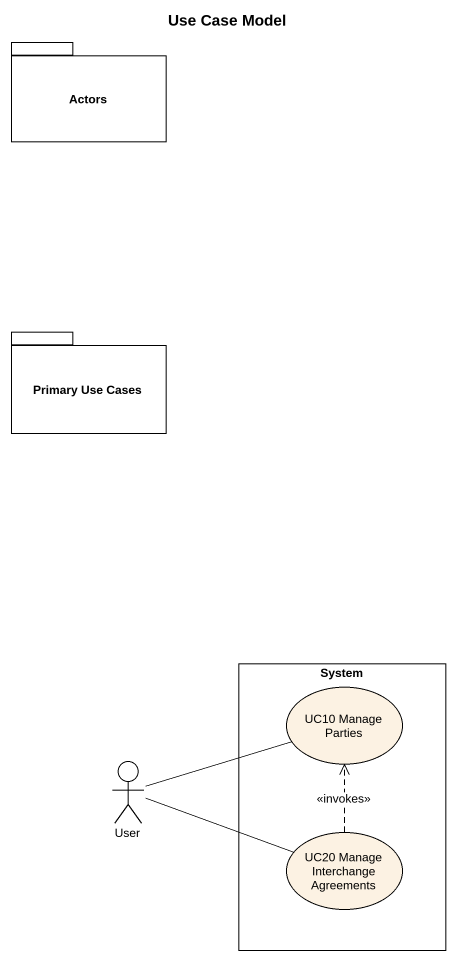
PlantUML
@startuml
title Use Case Model
package Actors {
}
package "Primary Use Cases" as Primary_Use_Cases {
}
rectangle System {
  usecase "UC10 Manage Parties" as UC10_Manage_Parties
  usecase "UC20 Manage Interchange Agreements" as UC20_Manage_Interchange
}
actor User
User -right- UC10_Manage_Parties
User -right- UC20_Manage_Interchange
UC20_Manage_Interchange .up.> UC10_Manage_Parties : <<invokes>>
@enduml
